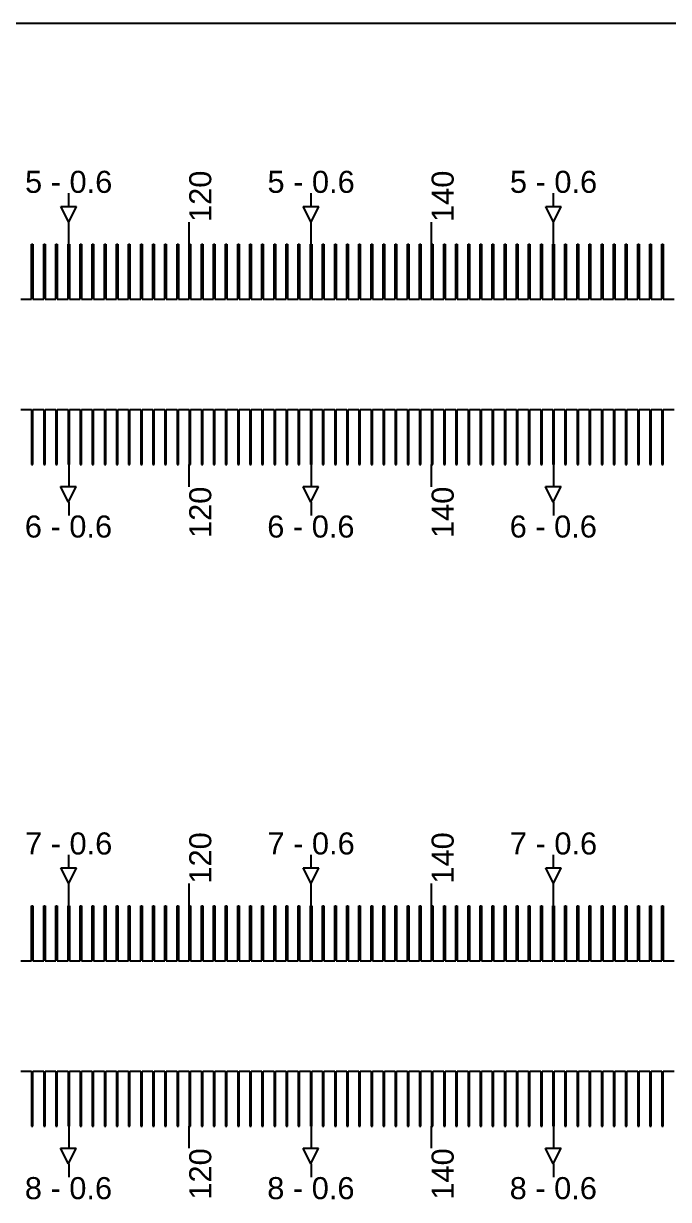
# Model space of a CAD drawing. Extents: x -119394 to 128420, y 74496 to 185496.
# Drawn here: x 44415 to 44708, y 112263 to 112796 of the extents above; entities that cross this region are included whole.
import ezdxf

# ---------------------------------------------------------------- set-up
doc = ezdxf.new("R2010")
doc.units = 13
doc.layers.add('CL - Label-1', color=120, linetype='Continuous')
doc.layers.add('CL - Label-2', color=132, linetype='Continuous')
doc.layers.add('CL - Sub-Micro', color=7, linetype='Continuous', true_color=0x47d1ff)
doc.styles.get("Standard").update_dxf_attribs({"font": 'arial.ttf'})

msp = doc.modelspace()

# ---------------------------------------------------------------- linework, layer by layer
for p, q in [((46680.29, 112795.86), (38030.29, 112795.86)), ((44435.59, 112712.94), (44435.59, 112718.94)), ((44545.59, 112712.94), (44545.59, 112718.94)), ((44655.59, 112712.94), (44655.59, 112718.94)), ((44435.59, 112695.86), (44435.59, 112705.86)), ((44490.29, 112695.86), (44490.29, 112705.86)), ((44545.59, 112695.86), (44545.59, 112705.86)), ((44600.29, 112695.86), (44600.29, 112705.86)), ((44655.59, 112695.86), (44655.59, 112705.86)), ((44435.59, 112595.86), (44435.59, 112585.86)), ((44490.29, 112585.86), (44490.29, 112595.86)), ((44545.59, 112595.86), (44545.59, 112585.86)), ((44600.29, 112585.86), (44600.29, 112595.86)), ((44655.59, 112595.86), (44655.59, 112585.86)), ((44435.59, 112578.79), (44435.59, 112572.79)), ((44545.59, 112578.79), (44545.59, 112572.79)), ((44655.59, 112578.79), (44655.59, 112572.79)), ((44435.59, 112412.94), (44435.59, 112418.94)), ((44545.59, 112412.94), (44545.59, 112418.94)), ((44655.59, 112412.94), (44655.59, 112418.94)), ((44435.59, 112395.86), (44435.59, 112405.86)), ((44490.29, 112395.86), (44490.29, 112405.86)), ((44545.59, 112395.86), (44545.59, 112405.86)), ((44600.29, 112395.86), (44600.29, 112405.86)), ((44655.59, 112395.86), (44655.59, 112405.86)), ((44435.59, 112295.86), (44435.59, 112285.86)), ((44490.29, 112285.86), (44490.29, 112295.86)), ((44545.59, 112295.86), (44545.59, 112285.86)), ((44600.29, 112285.86), (44600.29, 112295.86)), ((44655.59, 112295.86), (44655.59, 112285.86)), ((44435.59, 112278.79), (44435.59, 112272.79)), ((44545.59, 112278.79), (44545.59, 112272.79)), ((44655.59, 112278.79), (44655.59, 112272.79))]:
    msp.add_line(p, q)
at = {"layer": 'CL - Label-2'}
for p, q in [((44435.59, 112705.86), (44432.05, 112712.96)), ((44432.05, 112712.96), (44439.12, 112712.96)), ((44435.59, 112705.86), (44439.12, 112712.96)), ((44545.59, 112705.86), (44542.05, 112712.96)), ((44542.05, 112712.96), (44549.12, 112712.96)), ((44545.59, 112705.86), (44549.12, 112712.96)), ((44655.59, 112705.86), (44652.05, 112712.96)), ((44652.05, 112712.96), (44659.12, 112712.96)), ((44655.59, 112705.86), (44659.12, 112712.96)), ((44435.49, 112578.79), (44431.95, 112585.89)), ((44431.95, 112585.89), (44439.02, 112585.89)), ((44435.49, 112578.79), (44439.02, 112585.89)), ((44545.49, 112578.79), (44541.95, 112585.89)), ((44541.95, 112585.89), (44549.02, 112585.89)), ((44545.49, 112578.79), (44549.02, 112585.89)), ((44655.49, 112578.79), (44651.95, 112585.89)), ((44651.95, 112585.89), (44659.02, 112585.89)), ((44655.49, 112578.79), (44659.02, 112585.89)), ((44435.59, 112405.86), (44432.05, 112412.96)), ((44432.05, 112412.96), (44439.12, 112412.96)), ((44435.59, 112405.86), (44439.12, 112412.96)), ((44545.59, 112405.86), (44542.05, 112412.96)), ((44542.05, 112412.96), (44549.12, 112412.96)), ((44545.59, 112405.86), (44549.12, 112412.96)), ((44655.59, 112405.86), (44652.05, 112412.96)), ((44652.05, 112412.96), (44659.12, 112412.96)), ((44655.59, 112405.86), (44659.12, 112412.96)), ((44435.49, 112278.79), (44431.95, 112285.89)), ((44431.95, 112285.89), (44439.02, 112285.89)), ((44435.49, 112278.79), (44439.02, 112285.89)), ((44545.49, 112278.79), (44541.95, 112285.89)), ((44541.95, 112285.89), (44549.02, 112285.89)), ((44545.49, 112278.79), (44549.02, 112285.89)), ((44655.49, 112278.79), (44651.95, 112285.89)), ((44651.95, 112285.89), (44659.02, 112285.89)), ((44655.49, 112278.79), (44659.02, 112285.89))]:
    msp.add_line(p, q, dxfattribs=at)
at = {"layer": 'CL - Sub-Micro'}
for p, q in [((44418.79, 112670.86), (44418.79, 112695.86)), ((44418.79, 112695.86), (44419.39, 112695.86)), ((44419.39, 112695.86), (44419.39, 112670.86)), ((44424.29, 112670.86), (44424.29, 112695.86)), ((44424.29, 112695.86), (44424.89, 112695.86)), ((44424.89, 112695.86), (44424.89, 112670.86)), ((44429.79, 112670.86), (44429.79, 112695.86)), ((44429.79, 112695.86), (44430.39, 112695.86)), ((44430.39, 112695.86), (44430.39, 112670.86)), ((44435.29, 112670.86), (44435.29, 112695.86)), ((44435.29, 112695.86), (44435.89, 112695.86)), ((44435.89, 112695.86), (44435.89, 112670.86)), ((44440.79, 112670.86), (44440.79, 112695.86)), ((44440.79, 112695.86), (44441.39, 112695.86)), ((44441.39, 112695.86), (44441.39, 112670.86)), ((44446.29, 112670.86), (44446.29, 112695.86)), ((44446.29, 112695.86), (44446.89, 112695.86)), ((44446.89, 112695.86), (44446.89, 112670.86)), ((44451.79, 112670.86), (44451.79, 112695.86)), ((44451.79, 112695.86), (44452.39, 112695.86)), ((44452.39, 112695.86), (44452.39, 112670.86)), ((44457.29, 112670.86), (44457.29, 112695.86)), ((44457.29, 112695.86), (44457.89, 112695.86)), ((44457.89, 112695.86), (44457.89, 112670.86)), ((44462.79, 112670.86), (44462.79, 112695.86)), ((44462.79, 112695.86), (44463.39, 112695.86)), ((44463.39, 112695.86), (44463.39, 112670.86)), ((44468.29, 112670.86), (44468.29, 112695.86)), ((44468.29, 112695.86), (44468.89, 112695.86)), ((44468.89, 112695.86), (44468.89, 112670.86)), ((44473.79, 112670.86), (44473.79, 112695.86)), ((44473.79, 112695.86), (44474.39, 112695.86)), ((44474.39, 112695.86), (44474.39, 112670.86)), ((44479.29, 112670.86), (44479.29, 112695.86)), ((44479.29, 112695.86), (44479.89, 112695.86)), ((44479.89, 112695.86), (44479.89, 112670.86)), ((44484.79, 112670.86), (44484.79, 112695.86)), ((44484.79, 112695.86), (44485.39, 112695.86)), ((44485.39, 112695.86), (44485.39, 112670.86)), ((44490.29, 112670.86), (44490.29, 112695.86)), ((44490.29, 112695.86), (44490.89, 112695.86)), ((44490.89, 112695.86), (44490.89, 112670.86)), ((44495.79, 112670.86), (44495.79, 112695.86)), ((44495.79, 112695.86), (44496.39, 112695.86)), ((44496.39, 112695.86), (44496.39, 112670.86)), ((44501.29, 112670.86), (44501.29, 112695.86)), ((44501.29, 112695.86), (44501.89, 112695.86)), ((44501.89, 112695.86), (44501.89, 112670.86)), ((44506.79, 112670.86), (44506.79, 112695.86)), ((44506.79, 112695.86), (44507.39, 112695.86)), ((44507.39, 112695.86), (44507.39, 112670.86)), ((44512.29, 112670.86), (44512.29, 112695.86)), ((44512.29, 112695.86), (44512.89, 112695.86)), ((44512.89, 112695.86), (44512.89, 112670.86)), ((44517.79, 112670.86), (44517.79, 112695.86)), ((44517.79, 112695.86), (44518.39, 112695.86)), ((44518.39, 112695.86), (44518.39, 112670.86)), ((44523.29, 112670.86), (44523.29, 112695.86)), ((44523.29, 112695.86), (44523.89, 112695.86)), ((44523.89, 112695.86), (44523.89, 112670.86)), ((44528.79, 112670.86), (44528.79, 112695.86)), ((44528.79, 112695.86), (44529.39, 112695.86)), ((44529.39, 112695.86), (44529.39, 112670.86)), ((44534.29, 112670.86), (44534.29, 112695.86)), ((44534.29, 112695.86), (44534.89, 112695.86)), ((44534.89, 112695.86), (44534.89, 112670.86)), ((44539.79, 112670.86), (44539.79, 112695.86)), ((44539.79, 112695.86), (44540.39, 112695.86)), ((44540.39, 112695.86), (44540.39, 112670.86)), ((44545.29, 112670.86), (44545.29, 112695.86)), ((44545.29, 112695.86), (44545.89, 112695.86)), ((44545.89, 112695.86), (44545.89, 112670.86)), ((44550.79, 112670.86), (44550.79, 112695.86)), ((44550.79, 112695.86), (44551.39, 112695.86)), ((44551.39, 112695.86), (44551.39, 112670.86)), ((44556.29, 112670.86), (44556.29, 112695.86)), ((44556.29, 112695.86), (44556.89, 112695.86)), ((44556.89, 112695.86), (44556.89, 112670.86)), ((44561.79, 112670.86), (44561.79, 112695.86)), ((44561.79, 112695.86), (44562.39, 112695.86)), ((44562.39, 112695.86), (44562.39, 112670.86)), ((44567.29, 112670.86), (44567.29, 112695.86)), ((44567.29, 112695.86), (44567.89, 112695.86)), ((44567.89, 112695.86), (44567.89, 112670.86)), ((44572.79, 112670.86), (44572.79, 112695.86)), ((44572.79, 112695.86), (44573.39, 112695.86)), ((44573.39, 112695.86), (44573.39, 112670.86)), ((44578.29, 112670.86), (44578.29, 112695.86)), ((44578.29, 112695.86), (44578.89, 112695.86)), ((44578.89, 112695.86), (44578.89, 112670.86)), ((44583.79, 112670.86), (44583.79, 112695.86)), ((44583.79, 112695.86), (44584.39, 112695.86)), ((44584.39, 112695.86), (44584.39, 112670.86)), ((44589.29, 112670.86), (44589.29, 112695.86)), ((44589.29, 112695.86), (44589.89, 112695.86)), ((44589.89, 112695.86), (44589.89, 112670.86)), ((44594.79, 112670.86), (44594.79, 112695.86)), ((44594.79, 112695.86), (44595.39, 112695.86)), ((44595.39, 112695.86), (44595.39, 112670.86)), ((44600.29, 112670.86), (44600.29, 112695.86)), ((44600.29, 112695.86), (44600.89, 112695.86)), ((44600.89, 112695.86), (44600.89, 112670.86)), ((44605.79, 112670.86), (44605.79, 112695.86)), ((44605.79, 112695.86), (44606.39, 112695.86)), ((44606.39, 112695.86), (44606.39, 112670.86)), ((44611.29, 112670.86), (44611.29, 112695.86)), ((44611.29, 112695.86), (44611.89, 112695.86)), ((44611.89, 112695.86), (44611.89, 112670.86)), ((44616.79, 112670.86), (44616.79, 112695.86)), ((44616.79, 112695.86), (44617.39, 112695.86)), ((44617.39, 112695.86), (44617.39, 112670.86)), ((44622.29, 112670.86), (44622.29, 112695.86)), ((44622.29, 112695.86), (44622.89, 112695.86)), ((44622.89, 112695.86), (44622.89, 112670.86)), ((44627.79, 112670.86), (44627.79, 112695.86)), ((44627.79, 112695.86), (44628.39, 112695.86)), ((44628.39, 112695.86), (44628.39, 112670.86)), ((44633.29, 112670.86), (44633.29, 112695.86)), ((44633.29, 112695.86), (44633.89, 112695.86)), ((44633.89, 112695.86), (44633.89, 112670.86)), ((44638.79, 112670.86), (44638.79, 112695.86)), ((44638.79, 112695.86), (44639.39, 112695.86)), ((44639.39, 112695.86), (44639.39, 112670.86)), ((44644.29, 112670.86), (44644.29, 112695.86)), ((44644.29, 112695.86), (44644.89, 112695.86)), ((44644.89, 112695.86), (44644.89, 112670.86)), ((44649.79, 112670.86), (44649.79, 112695.86)), ((44649.79, 112695.86), (44650.39, 112695.86)), ((44650.39, 112695.86), (44650.39, 112670.86)), ((44655.29, 112670.86), (44655.29, 112695.86)), ((44655.29, 112695.86), (44655.89, 112695.86)), ((44655.89, 112695.86), (44655.89, 112670.86)), ((44660.79, 112670.86), (44660.79, 112695.86)), ((44660.79, 112695.86), (44661.39, 112695.86)), ((44661.39, 112695.86), (44661.39, 112670.86)), ((44666.29, 112670.86), (44666.29, 112695.86)), ((44666.29, 112695.86), (44666.89, 112695.86)), ((44666.89, 112695.86), (44666.89, 112670.86)), ((44671.79, 112670.86), (44671.79, 112695.86)), ((44671.79, 112695.86), (44672.39, 112695.86)), ((44672.39, 112695.86), (44672.39, 112670.86)), ((44677.29, 112670.86), (44677.29, 112695.86)), ((44677.29, 112695.86), (44677.89, 112695.86)), ((44677.89, 112695.86), (44677.89, 112670.86)), ((44682.79, 112670.86), (44682.79, 112695.86)), ((44682.79, 112695.86), (44683.39, 112695.86)), ((44683.39, 112695.86), (44683.39, 112670.86)), ((44688.29, 112670.86), (44688.29, 112695.86)), ((44688.29, 112695.86), (44688.89, 112695.86)), ((44688.89, 112695.86), (44688.89, 112670.86)), ((44693.79, 112670.86), (44693.79, 112695.86)), ((44693.79, 112695.86), (44694.39, 112695.86)), ((44694.39, 112695.86), (44694.39, 112670.86)), ((44699.29, 112670.86), (44699.29, 112695.86)), ((44699.29, 112695.86), (44699.89, 112695.86)), ((44699.89, 112695.86), (44699.89, 112670.86)), ((44704.79, 112670.86), (44704.79, 112695.86)), ((44704.79, 112695.86), (44705.39, 112695.86)), ((44705.39, 112695.86), (44705.39, 112670.86)), ((44413.89, 112670.86), (44418.79, 112670.86)), ((44419.39, 112670.86), (44424.29, 112670.86)), ((44424.89, 112670.86), (44429.79, 112670.86)), ((44430.39, 112670.86), (44435.29, 112670.86)), ((44435.89, 112670.86), (44440.79, 112670.86)), ((44441.39, 112670.86), (44446.29, 112670.86)), ((44446.89, 112670.86), (44451.79, 112670.86)), ((44452.39, 112670.86), (44457.29, 112670.86)), ((44457.89, 112670.86), (44462.79, 112670.86)), ((44463.39, 112670.86), (44468.29, 112670.86)), ((44468.89, 112670.86), (44473.79, 112670.86)), ((44474.39, 112670.86), (44479.29, 112670.86)), ((44479.89, 112670.86), (44484.79, 112670.86)), ((44485.39, 112670.86), (44490.29, 112670.86)), ((44490.89, 112670.86), (44495.79, 112670.86)), ((44496.39, 112670.86), (44501.29, 112670.86)), ((44501.89, 112670.86), (44506.79, 112670.86)), ((44507.39, 112670.86), (44512.29, 112670.86)), ((44512.89, 112670.86), (44517.79, 112670.86)), ((44518.39, 112670.86), (44523.29, 112670.86)), ((44523.89, 112670.86), (44528.79, 112670.86)), ((44529.39, 112670.86), (44534.29, 112670.86)), ((44534.89, 112670.86), (44539.79, 112670.86)), ((44540.39, 112670.86), (44545.29, 112670.86)), ((44545.89, 112670.86), (44550.79, 112670.86)), ((44551.39, 112670.86), (44556.29, 112670.86)), ((44556.89, 112670.86), (44561.79, 112670.86)), ((44562.39, 112670.86), (44567.29, 112670.86)), ((44567.89, 112670.86), (44572.79, 112670.86)), ((44573.39, 112670.86), (44578.29, 112670.86)), ((44578.89, 112670.86), (44583.79, 112670.86)), ((44584.39, 112670.86), (44589.29, 112670.86)), ((44589.89, 112670.86), (44594.79, 112670.86)), ((44595.39, 112670.86), (44600.29, 112670.86)), ((44600.89, 112670.86), (44605.79, 112670.86)), ((44606.39, 112670.86), (44611.29, 112670.86)), ((44611.89, 112670.86), (44616.79, 112670.86)), ((44617.39, 112670.86), (44622.29, 112670.86)), ((44622.89, 112670.86), (44627.79, 112670.86)), ((44628.39, 112670.86), (44633.29, 112670.86)), ((44633.89, 112670.86), (44638.79, 112670.86)), ((44639.39, 112670.86), (44644.29, 112670.86)), ((44644.89, 112670.86), (44649.79, 112670.86)), ((44650.39, 112670.86), (44655.29, 112670.86)), ((44655.89, 112670.86), (44660.79, 112670.86)), ((44661.39, 112670.86), (44666.29, 112670.86)), ((44666.89, 112670.86), (44671.79, 112670.86)), ((44672.39, 112670.86), (44677.29, 112670.86)), ((44677.89, 112670.86), (44682.79, 112670.86)), ((44683.39, 112670.86), (44688.29, 112670.86)), ((44688.89, 112670.86), (44693.79, 112670.86)), ((44694.39, 112670.86), (44699.29, 112670.86)), ((44699.89, 112670.86), (44704.79, 112670.86)), ((44705.39, 112670.86), (44710.29, 112670.86)), ((44413.89, 112620.86), (44418.79, 112620.86)), ((44418.79, 112620.86), (44418.79, 112595.86)), ((44419.39, 112595.86), (44419.39, 112620.86)), ((44419.39, 112620.86), (44424.29, 112620.86)), ((44424.29, 112620.86), (44424.29, 112595.86)), ((44424.89, 112595.86), (44424.89, 112620.86)), ((44424.89, 112620.86), (44429.79, 112620.86)), ((44429.79, 112620.86), (44429.79, 112595.86)), ((44430.39, 112595.86), (44430.39, 112620.86)), ((44430.39, 112620.86), (44435.29, 112620.86)), ((44435.29, 112620.86), (44435.29, 112595.86)), ((44435.89, 112595.86), (44435.89, 112620.86)), ((44435.89, 112620.86), (44440.79, 112620.86)), ((44440.79, 112620.86), (44440.79, 112595.86)), ((44441.39, 112595.86), (44441.39, 112620.86)), ((44441.39, 112620.86), (44446.29, 112620.86)), ((44446.29, 112620.86), (44446.29, 112595.86)), ((44446.89, 112595.86), (44446.89, 112620.86)), ((44446.89, 112620.86), (44451.79, 112620.86)), ((44451.79, 112620.86), (44451.79, 112595.86)), ((44452.39, 112595.86), (44452.39, 112620.86)), ((44452.39, 112620.86), (44457.29, 112620.86)), ((44457.29, 112620.86), (44457.29, 112595.86)), ((44457.89, 112595.86), (44457.89, 112620.86)), ((44457.89, 112620.86), (44462.79, 112620.86)), ((44462.79, 112620.86), (44462.79, 112595.86)), ((44463.39, 112595.86), (44463.39, 112620.86)), ((44463.39, 112620.86), (44468.29, 112620.86)), ((44468.29, 112620.86), (44468.29, 112595.86)), ((44468.89, 112595.86), (44468.89, 112620.86)), ((44468.89, 112620.86), (44473.79, 112620.86)), ((44473.79, 112620.86), (44473.79, 112595.86)), ((44474.39, 112595.86), (44474.39, 112620.86)), ((44474.39, 112620.86), (44479.29, 112620.86)), ((44479.29, 112620.86), (44479.29, 112595.86)), ((44479.89, 112595.86), (44479.89, 112620.86)), ((44479.89, 112620.86), (44484.79, 112620.86)), ((44484.79, 112620.86), (44484.79, 112595.86)), ((44485.39, 112595.86), (44485.39, 112620.86)), ((44485.39, 112620.86), (44490.29, 112620.86)), ((44490.29, 112620.86), (44490.29, 112595.86)), ((44490.89, 112595.86), (44490.89, 112620.86)), ((44490.89, 112620.86), (44495.79, 112620.86)), ((44495.79, 112620.86), (44495.79, 112595.86)), ((44496.39, 112595.86), (44496.39, 112620.86)), ((44496.39, 112620.86), (44501.29, 112620.86)), ((44501.29, 112620.86), (44501.29, 112595.86)), ((44501.89, 112595.86), (44501.89, 112620.86)), ((44501.89, 112620.86), (44506.79, 112620.86)), ((44506.79, 112620.86), (44506.79, 112595.86)), ((44507.39, 112595.86), (44507.39, 112620.86)), ((44507.39, 112620.86), (44512.29, 112620.86)), ((44512.29, 112620.86), (44512.29, 112595.86)), ((44512.89, 112595.86), (44512.89, 112620.86)), ((44512.89, 112620.86), (44517.79, 112620.86)), ((44517.79, 112620.86), (44517.79, 112595.86)), ((44518.39, 112595.86), (44518.39, 112620.86)), ((44518.39, 112620.86), (44523.29, 112620.86)), ((44523.29, 112620.86), (44523.29, 112595.86)), ((44523.89, 112595.86), (44523.89, 112620.86)), ((44523.89, 112620.86), (44528.79, 112620.86)), ((44528.79, 112620.86), (44528.79, 112595.86)), ((44529.39, 112595.86), (44529.39, 112620.86)), ((44529.39, 112620.86), (44534.29, 112620.86)), ((44534.29, 112620.86), (44534.29, 112595.86)), ((44534.89, 112595.86), (44534.89, 112620.86)), ((44534.89, 112620.86), (44539.79, 112620.86)), ((44539.79, 112620.86), (44539.79, 112595.86)), ((44540.39, 112595.86), (44540.39, 112620.86)), ((44540.39, 112620.86), (44545.29, 112620.86)), ((44545.29, 112620.86), (44545.29, 112595.86)), ((44545.89, 112595.86), (44545.89, 112620.86)), ((44545.89, 112620.86), (44550.79, 112620.86)), ((44550.79, 112620.86), (44550.79, 112595.86)), ((44551.39, 112595.86), (44551.39, 112620.86)), ((44551.39, 112620.86), (44556.29, 112620.86)), ((44556.29, 112620.86), (44556.29, 112595.86)), ((44556.89, 112595.86), (44556.89, 112620.86)), ((44556.89, 112620.86), (44561.79, 112620.86)), ((44561.79, 112620.86), (44561.79, 112595.86)), ((44562.39, 112595.86), (44562.39, 112620.86)), ((44562.39, 112620.86), (44567.29, 112620.86)), ((44567.29, 112620.86), (44567.29, 112595.86)), ((44567.89, 112595.86), (44567.89, 112620.86)), ((44567.89, 112620.86), (44572.79, 112620.86)), ((44572.79, 112620.86), (44572.79, 112595.86)), ((44573.39, 112595.86), (44573.39, 112620.86)), ((44573.39, 112620.86), (44578.29, 112620.86)), ((44578.29, 112620.86), (44578.29, 112595.86)), ((44578.89, 112595.86), (44578.89, 112620.86)), ((44578.89, 112620.86), (44583.79, 112620.86)), ((44583.79, 112620.86), (44583.79, 112595.86)), ((44584.39, 112595.86), (44584.39, 112620.86)), ((44584.39, 112620.86), (44589.29, 112620.86)), ((44589.29, 112620.86), (44589.29, 112595.86)), ((44589.89, 112595.86), (44589.89, 112620.86)), ((44589.89, 112620.86), (44594.79, 112620.86)), ((44594.79, 112620.86), (44594.79, 112595.86)), ((44595.39, 112595.86), (44595.39, 112620.86)), ((44595.39, 112620.86), (44600.29, 112620.86)), ((44600.29, 112620.86), (44600.29, 112595.86)), ((44600.89, 112595.86), (44600.89, 112620.86)), ((44600.89, 112620.86), (44605.79, 112620.86)), ((44605.79, 112620.86), (44605.79, 112595.86)), ((44606.39, 112595.86), (44606.39, 112620.86)), ((44606.39, 112620.86), (44611.29, 112620.86)), ((44611.29, 112620.86), (44611.29, 112595.86)), ((44611.89, 112595.86), (44611.89, 112620.86)), ((44611.89, 112620.86), (44616.79, 112620.86)), ((44616.79, 112620.86), (44616.79, 112595.86)), ((44617.39, 112595.86), (44617.39, 112620.86)), ((44617.39, 112620.86), (44622.29, 112620.86)), ((44622.29, 112620.86), (44622.29, 112595.86)), ((44622.89, 112595.86), (44622.89, 112620.86)), ((44622.89, 112620.86), (44627.79, 112620.86)), ((44627.79, 112620.86), (44627.79, 112595.86)), ((44628.39, 112595.86), (44628.39, 112620.86)), ((44628.39, 112620.86), (44633.29, 112620.86)), ((44633.29, 112620.86), (44633.29, 112595.86)), ((44633.89, 112595.86), (44633.89, 112620.86)), ((44633.89, 112620.86), (44638.79, 112620.86)), ((44638.79, 112620.86), (44638.79, 112595.86)), ((44639.39, 112595.86), (44639.39, 112620.86)), ((44639.39, 112620.86), (44644.29, 112620.86)), ((44644.29, 112620.86), (44644.29, 112595.86)), ((44644.89, 112595.86), (44644.89, 112620.86)), ((44644.89, 112620.86), (44649.79, 112620.86)), ((44649.79, 112620.86), (44649.79, 112595.86)), ((44650.39, 112595.86), (44650.39, 112620.86)), ((44650.39, 112620.86), (44655.29, 112620.86)), ((44655.29, 112620.86), (44655.29, 112595.86)), ((44655.89, 112595.86), (44655.89, 112620.86)), ((44655.89, 112620.86), (44660.79, 112620.86)), ((44660.79, 112620.86), (44660.79, 112595.86)), ((44661.39, 112595.86), (44661.39, 112620.86)), ((44661.39, 112620.86), (44666.29, 112620.86)), ((44666.29, 112620.86), (44666.29, 112595.86)), ((44666.89, 112595.86), (44666.89, 112620.86)), ((44666.89, 112620.86), (44671.79, 112620.86)), ((44671.79, 112620.86), (44671.79, 112595.86)), ((44672.39, 112595.86), (44672.39, 112620.86)), ((44672.39, 112620.86), (44677.29, 112620.86)), ((44677.29, 112620.86), (44677.29, 112595.86)), ((44677.89, 112595.86), (44677.89, 112620.86)), ((44677.89, 112620.86), (44682.79, 112620.86)), ((44682.79, 112620.86), (44682.79, 112595.86)), ((44683.39, 112595.86), (44683.39, 112620.86)), ((44683.39, 112620.86), (44688.29, 112620.86)), ((44688.29, 112620.86), (44688.29, 112595.86)), ((44688.89, 112595.86), (44688.89, 112620.86)), ((44688.89, 112620.86), (44693.79, 112620.86)), ((44693.79, 112620.86), (44693.79, 112595.86)), ((44694.39, 112595.86), (44694.39, 112620.86)), ((44694.39, 112620.86), (44699.29, 112620.86)), ((44699.29, 112620.86), (44699.29, 112595.86)), ((44699.89, 112595.86), (44699.89, 112620.86)), ((44699.89, 112620.86), (44704.79, 112620.86)), ((44704.79, 112620.86), (44704.79, 112595.86)), ((44705.39, 112595.86), (44705.39, 112620.86)), ((44705.39, 112620.86), (44710.29, 112620.86)), ((44418.79, 112595.86), (44419.39, 112595.86)), ((44424.29, 112595.86), (44424.89, 112595.86)), ((44429.79, 112595.86), (44430.39, 112595.86)), ((44435.29, 112595.86), (44435.89, 112595.86)), ((44440.79, 112595.86), (44441.39, 112595.86)), ((44446.29, 112595.86), (44446.89, 112595.86)), ((44451.79, 112595.86), (44452.39, 112595.86)), ((44457.29, 112595.86), (44457.89, 112595.86)), ((44462.79, 112595.86), (44463.39, 112595.86)), ((44468.29, 112595.86), (44468.89, 112595.86)), ((44473.79, 112595.86), (44474.39, 112595.86)), ((44479.29, 112595.86), (44479.89, 112595.86)), ((44484.79, 112595.86), (44485.39, 112595.86)), ((44490.29, 112595.86), (44490.89, 112595.86)), ((44495.79, 112595.86), (44496.39, 112595.86)), ((44501.29, 112595.86), (44501.89, 112595.86)), ((44506.79, 112595.86), (44507.39, 112595.86)), ((44512.29, 112595.86), (44512.89, 112595.86)), ((44517.79, 112595.86), (44518.39, 112595.86)), ((44523.29, 112595.86), (44523.89, 112595.86)), ((44528.79, 112595.86), (44529.39, 112595.86)), ((44534.29, 112595.86), (44534.89, 112595.86)), ((44539.79, 112595.86), (44540.39, 112595.86)), ((44545.29, 112595.86), (44545.89, 112595.86)), ((44550.79, 112595.86), (44551.39, 112595.86)), ((44556.29, 112595.86), (44556.89, 112595.86)), ((44561.79, 112595.86), (44562.39, 112595.86)), ((44567.29, 112595.86), (44567.89, 112595.86)), ((44572.79, 112595.86), (44573.39, 112595.86)), ((44578.29, 112595.86), (44578.89, 112595.86)), ((44583.79, 112595.86), (44584.39, 112595.86)), ((44589.29, 112595.86), (44589.89, 112595.86)), ((44594.79, 112595.86), (44595.39, 112595.86)), ((44600.29, 112595.86), (44600.89, 112595.86)), ((44605.79, 112595.86), (44606.39, 112595.86)), ((44611.29, 112595.86), (44611.89, 112595.86)), ((44616.79, 112595.86), (44617.39, 112595.86)), ((44622.29, 112595.86), (44622.89, 112595.86)), ((44627.79, 112595.86), (44628.39, 112595.86)), ((44633.29, 112595.86), (44633.89, 112595.86)), ((44638.79, 112595.86), (44639.39, 112595.86)), ((44644.29, 112595.86), (44644.89, 112595.86)), ((44649.79, 112595.86), (44650.39, 112595.86)), ((44655.29, 112595.86), (44655.89, 112595.86)), ((44660.79, 112595.86), (44661.39, 112595.86)), ((44666.29, 112595.86), (44666.89, 112595.86)), ((44671.79, 112595.86), (44672.39, 112595.86)), ((44677.29, 112595.86), (44677.89, 112595.86)), ((44682.79, 112595.86), (44683.39, 112595.86)), ((44688.29, 112595.86), (44688.89, 112595.86)), ((44693.79, 112595.86), (44694.39, 112595.86)), ((44699.29, 112595.86), (44699.89, 112595.86)), ((44704.79, 112595.86), (44705.39, 112595.86)), ((44418.79, 112370.86), (44418.79, 112395.86)), ((44418.79, 112395.86), (44419.39, 112395.86)), ((44419.39, 112395.86), (44419.39, 112370.86)), ((44424.29, 112370.86), (44424.29, 112395.86)), ((44424.29, 112395.86), (44424.89, 112395.86)), ((44424.89, 112395.86), (44424.89, 112370.86)), ((44429.79, 112370.86), (44429.79, 112395.86)), ((44429.79, 112395.86), (44430.39, 112395.86)), ((44430.39, 112395.86), (44430.39, 112370.86)), ((44435.29, 112370.86), (44435.29, 112395.86)), ((44435.29, 112395.86), (44435.89, 112395.86)), ((44435.89, 112395.86), (44435.89, 112370.86)), ((44440.79, 112370.86), (44440.79, 112395.86)), ((44440.79, 112395.86), (44441.39, 112395.86)), ((44441.39, 112395.86), (44441.39, 112370.86)), ((44446.29, 112370.86), (44446.29, 112395.86)), ((44446.29, 112395.86), (44446.89, 112395.86)), ((44446.89, 112395.86), (44446.89, 112370.86)), ((44451.79, 112370.86), (44451.79, 112395.86)), ((44451.79, 112395.86), (44452.39, 112395.86)), ((44452.39, 112395.86), (44452.39, 112370.86)), ((44457.29, 112370.86), (44457.29, 112395.86)), ((44457.29, 112395.86), (44457.89, 112395.86)), ((44457.89, 112395.86), (44457.89, 112370.86)), ((44462.79, 112370.86), (44462.79, 112395.86)), ((44462.79, 112395.86), (44463.39, 112395.86)), ((44463.39, 112395.86), (44463.39, 112370.86)), ((44468.29, 112370.86), (44468.29, 112395.86)), ((44468.29, 112395.86), (44468.89, 112395.86)), ((44468.89, 112395.86), (44468.89, 112370.86)), ((44473.79, 112370.86), (44473.79, 112395.86)), ((44473.79, 112395.86), (44474.39, 112395.86)), ((44474.39, 112395.86), (44474.39, 112370.86)), ((44479.29, 112370.86), (44479.29, 112395.86)), ((44479.29, 112395.86), (44479.89, 112395.86)), ((44479.89, 112395.86), (44479.89, 112370.86)), ((44484.79, 112370.86), (44484.79, 112395.86)), ((44484.79, 112395.86), (44485.39, 112395.86)), ((44485.39, 112395.86), (44485.39, 112370.86)), ((44490.29, 112370.86), (44490.29, 112395.86)), ((44490.29, 112395.86), (44490.89, 112395.86)), ((44490.89, 112395.86), (44490.89, 112370.86)), ((44495.79, 112370.86), (44495.79, 112395.86)), ((44495.79, 112395.86), (44496.39, 112395.86)), ((44496.39, 112395.86), (44496.39, 112370.86)), ((44501.29, 112370.86), (44501.29, 112395.86)), ((44501.29, 112395.86), (44501.89, 112395.86)), ((44501.89, 112395.86), (44501.89, 112370.86)), ((44506.79, 112370.86), (44506.79, 112395.86)), ((44506.79, 112395.86), (44507.39, 112395.86)), ((44507.39, 112395.86), (44507.39, 112370.86)), ((44512.29, 112370.86), (44512.29, 112395.86)), ((44512.29, 112395.86), (44512.89, 112395.86)), ((44512.89, 112395.86), (44512.89, 112370.86)), ((44517.79, 112370.86), (44517.79, 112395.86)), ((44517.79, 112395.86), (44518.39, 112395.86)), ((44518.39, 112395.86), (44518.39, 112370.86)), ((44523.29, 112370.86), (44523.29, 112395.86)), ((44523.29, 112395.86), (44523.89, 112395.86)), ((44523.89, 112395.86), (44523.89, 112370.86)), ((44528.79, 112370.86), (44528.79, 112395.86)), ((44528.79, 112395.86), (44529.39, 112395.86)), ((44529.39, 112395.86), (44529.39, 112370.86)), ((44534.29, 112370.86), (44534.29, 112395.86)), ((44534.29, 112395.86), (44534.89, 112395.86)), ((44534.89, 112395.86), (44534.89, 112370.86)), ((44539.79, 112370.86), (44539.79, 112395.86)), ((44539.79, 112395.86), (44540.39, 112395.86)), ((44540.39, 112395.86), (44540.39, 112370.86)), ((44545.29, 112370.86), (44545.29, 112395.86)), ((44545.29, 112395.86), (44545.89, 112395.86)), ((44545.89, 112395.86), (44545.89, 112370.86)), ((44550.79, 112370.86), (44550.79, 112395.86)), ((44550.79, 112395.86), (44551.39, 112395.86)), ((44551.39, 112395.86), (44551.39, 112370.86)), ((44556.29, 112370.86), (44556.29, 112395.86)), ((44556.29, 112395.86), (44556.89, 112395.86)), ((44556.89, 112395.86), (44556.89, 112370.86)), ((44561.79, 112370.86), (44561.79, 112395.86)), ((44561.79, 112395.86), (44562.39, 112395.86)), ((44562.39, 112395.86), (44562.39, 112370.86)), ((44567.29, 112370.86), (44567.29, 112395.86)), ((44567.29, 112395.86), (44567.89, 112395.86)), ((44567.89, 112395.86), (44567.89, 112370.86)), ((44572.79, 112370.86), (44572.79, 112395.86)), ((44572.79, 112395.86), (44573.39, 112395.86)), ((44573.39, 112395.86), (44573.39, 112370.86)), ((44578.29, 112370.86), (44578.29, 112395.86)), ((44578.29, 112395.86), (44578.89, 112395.86)), ((44578.89, 112395.86), (44578.89, 112370.86)), ((44583.79, 112370.86), (44583.79, 112395.86)), ((44583.79, 112395.86), (44584.39, 112395.86)), ((44584.39, 112395.86), (44584.39, 112370.86)), ((44589.29, 112370.86), (44589.29, 112395.86)), ((44589.29, 112395.86), (44589.89, 112395.86)), ((44589.89, 112395.86), (44589.89, 112370.86)), ((44594.79, 112370.86), (44594.79, 112395.86)), ((44594.79, 112395.86), (44595.39, 112395.86)), ((44595.39, 112395.86), (44595.39, 112370.86)), ((44600.29, 112370.86), (44600.29, 112395.86)), ((44600.29, 112395.86), (44600.89, 112395.86)), ((44600.89, 112395.86), (44600.89, 112370.86)), ((44605.79, 112370.86), (44605.79, 112395.86)), ((44605.79, 112395.86), (44606.39, 112395.86)), ((44606.39, 112395.86), (44606.39, 112370.86)), ((44611.29, 112370.86), (44611.29, 112395.86)), ((44611.29, 112395.86), (44611.89, 112395.86)), ((44611.89, 112395.86), (44611.89, 112370.86)), ((44616.79, 112370.86), (44616.79, 112395.86)), ((44616.79, 112395.86), (44617.39, 112395.86)), ((44617.39, 112395.86), (44617.39, 112370.86)), ((44622.29, 112370.86), (44622.29, 112395.86)), ((44622.29, 112395.86), (44622.89, 112395.86)), ((44622.89, 112395.86), (44622.89, 112370.86)), ((44627.79, 112370.86), (44627.79, 112395.86)), ((44627.79, 112395.86), (44628.39, 112395.86)), ((44628.39, 112395.86), (44628.39, 112370.86)), ((44633.29, 112370.86), (44633.29, 112395.86)), ((44633.29, 112395.86), (44633.89, 112395.86)), ((44633.89, 112395.86), (44633.89, 112370.86)), ((44638.79, 112370.86), (44638.79, 112395.86)), ((44638.79, 112395.86), (44639.39, 112395.86)), ((44639.39, 112395.86), (44639.39, 112370.86)), ((44644.29, 112370.86), (44644.29, 112395.86)), ((44644.29, 112395.86), (44644.89, 112395.86)), ((44644.89, 112395.86), (44644.89, 112370.86)), ((44649.79, 112370.86), (44649.79, 112395.86)), ((44649.79, 112395.86), (44650.39, 112395.86)), ((44650.39, 112395.86), (44650.39, 112370.86)), ((44655.29, 112370.86), (44655.29, 112395.86)), ((44655.29, 112395.86), (44655.89, 112395.86)), ((44655.89, 112395.86), (44655.89, 112370.86)), ((44660.79, 112370.86), (44660.79, 112395.86)), ((44660.79, 112395.86), (44661.39, 112395.86)), ((44661.39, 112395.86), (44661.39, 112370.86)), ((44666.29, 112370.86), (44666.29, 112395.86)), ((44666.29, 112395.86), (44666.89, 112395.86)), ((44666.89, 112395.86), (44666.89, 112370.86)), ((44671.79, 112370.86), (44671.79, 112395.86)), ((44671.79, 112395.86), (44672.39, 112395.86)), ((44672.39, 112395.86), (44672.39, 112370.86)), ((44677.29, 112370.86), (44677.29, 112395.86)), ((44677.29, 112395.86), (44677.89, 112395.86)), ((44677.89, 112395.86), (44677.89, 112370.86)), ((44682.79, 112370.86), (44682.79, 112395.86)), ((44682.79, 112395.86), (44683.39, 112395.86)), ((44683.39, 112395.86), (44683.39, 112370.86)), ((44688.29, 112370.86), (44688.29, 112395.86)), ((44688.29, 112395.86), (44688.89, 112395.86)), ((44688.89, 112395.86), (44688.89, 112370.86)), ((44693.79, 112370.86), (44693.79, 112395.86)), ((44693.79, 112395.86), (44694.39, 112395.86)), ((44694.39, 112395.86), (44694.39, 112370.86)), ((44699.29, 112370.86), (44699.29, 112395.86)), ((44699.29, 112395.86), (44699.89, 112395.86)), ((44699.89, 112395.86), (44699.89, 112370.86)), ((44704.79, 112370.86), (44704.79, 112395.86)), ((44704.79, 112395.86), (44705.39, 112395.86)), ((44705.39, 112395.86), (44705.39, 112370.86)), ((44413.89, 112370.86), (44418.79, 112370.86)), ((44419.39, 112370.86), (44424.29, 112370.86)), ((44424.89, 112370.86), (44429.79, 112370.86)), ((44430.39, 112370.86), (44435.29, 112370.86)), ((44435.89, 112370.86), (44440.79, 112370.86)), ((44441.39, 112370.86), (44446.29, 112370.86)), ((44446.89, 112370.86), (44451.79, 112370.86)), ((44452.39, 112370.86), (44457.29, 112370.86)), ((44457.89, 112370.86), (44462.79, 112370.86)), ((44463.39, 112370.86), (44468.29, 112370.86)), ((44468.89, 112370.86), (44473.79, 112370.86)), ((44474.39, 112370.86), (44479.29, 112370.86)), ((44479.89, 112370.86), (44484.79, 112370.86)), ((44485.39, 112370.86), (44490.29, 112370.86)), ((44490.89, 112370.86), (44495.79, 112370.86)), ((44496.39, 112370.86), (44501.29, 112370.86)), ((44501.89, 112370.86), (44506.79, 112370.86)), ((44507.39, 112370.86), (44512.29, 112370.86)), ((44512.89, 112370.86), (44517.79, 112370.86)), ((44518.39, 112370.86), (44523.29, 112370.86)), ((44523.89, 112370.86), (44528.79, 112370.86)), ((44529.39, 112370.86), (44534.29, 112370.86)), ((44534.89, 112370.86), (44539.79, 112370.86)), ((44540.39, 112370.86), (44545.29, 112370.86)), ((44545.89, 112370.86), (44550.79, 112370.86)), ((44551.39, 112370.86), (44556.29, 112370.86)), ((44556.89, 112370.86), (44561.79, 112370.86)), ((44562.39, 112370.86), (44567.29, 112370.86)), ((44567.89, 112370.86), (44572.79, 112370.86)), ((44573.39, 112370.86), (44578.29, 112370.86)), ((44578.89, 112370.86), (44583.79, 112370.86)), ((44584.39, 112370.86), (44589.29, 112370.86)), ((44589.89, 112370.86), (44594.79, 112370.86)), ((44595.39, 112370.86), (44600.29, 112370.86)), ((44600.89, 112370.86), (44605.79, 112370.86)), ((44606.39, 112370.86), (44611.29, 112370.86)), ((44611.89, 112370.86), (44616.79, 112370.86)), ((44617.39, 112370.86), (44622.29, 112370.86)), ((44622.89, 112370.86), (44627.79, 112370.86)), ((44628.39, 112370.86), (44633.29, 112370.86)), ((44633.89, 112370.86), (44638.79, 112370.86)), ((44639.39, 112370.86), (44644.29, 112370.86)), ((44644.89, 112370.86), (44649.79, 112370.86)), ((44650.39, 112370.86), (44655.29, 112370.86)), ((44655.89, 112370.86), (44660.79, 112370.86)), ((44661.39, 112370.86), (44666.29, 112370.86)), ((44666.89, 112370.86), (44671.79, 112370.86)), ((44672.39, 112370.86), (44677.29, 112370.86)), ((44677.89, 112370.86), (44682.79, 112370.86)), ((44683.39, 112370.86), (44688.29, 112370.86)), ((44688.89, 112370.86), (44693.79, 112370.86)), ((44694.39, 112370.86), (44699.29, 112370.86)), ((44699.89, 112370.86), (44704.79, 112370.86)), ((44705.39, 112370.86), (44710.29, 112370.86)), ((44413.89, 112320.86), (44418.79, 112320.86)), ((44418.79, 112320.86), (44418.79, 112295.86)), ((44419.39, 112295.86), (44419.39, 112320.86)), ((44419.39, 112320.86), (44424.29, 112320.86)), ((44424.29, 112320.86), (44424.29, 112295.86)), ((44424.89, 112295.86), (44424.89, 112320.86)), ((44424.89, 112320.86), (44429.79, 112320.86)), ((44429.79, 112320.86), (44429.79, 112295.86)), ((44430.39, 112295.86), (44430.39, 112320.86)), ((44430.39, 112320.86), (44435.29, 112320.86)), ((44435.29, 112320.86), (44435.29, 112295.86)), ((44435.89, 112295.86), (44435.89, 112320.86)), ((44435.89, 112320.86), (44440.79, 112320.86)), ((44440.79, 112320.86), (44440.79, 112295.86)), ((44441.39, 112295.86), (44441.39, 112320.86)), ((44441.39, 112320.86), (44446.29, 112320.86)), ((44446.29, 112320.86), (44446.29, 112295.86)), ((44446.89, 112295.86), (44446.89, 112320.86)), ((44446.89, 112320.86), (44451.79, 112320.86)), ((44451.79, 112320.86), (44451.79, 112295.86)), ((44452.39, 112295.86), (44452.39, 112320.86)), ((44452.39, 112320.86), (44457.29, 112320.86)), ((44457.29, 112320.86), (44457.29, 112295.86)), ((44457.89, 112295.86), (44457.89, 112320.86)), ((44457.89, 112320.86), (44462.79, 112320.86)), ((44462.79, 112320.86), (44462.79, 112295.86)), ((44463.39, 112295.86), (44463.39, 112320.86)), ((44463.39, 112320.86), (44468.29, 112320.86)), ((44468.29, 112320.86), (44468.29, 112295.86)), ((44468.89, 112295.86), (44468.89, 112320.86)), ((44468.89, 112320.86), (44473.79, 112320.86)), ((44473.79, 112320.86), (44473.79, 112295.86)), ((44474.39, 112295.86), (44474.39, 112320.86)), ((44474.39, 112320.86), (44479.29, 112320.86)), ((44479.29, 112320.86), (44479.29, 112295.86)), ((44479.89, 112295.86), (44479.89, 112320.86)), ((44479.89, 112320.86), (44484.79, 112320.86)), ((44484.79, 112320.86), (44484.79, 112295.86)), ((44485.39, 112295.86), (44485.39, 112320.86)), ((44485.39, 112320.86), (44490.29, 112320.86)), ((44490.29, 112320.86), (44490.29, 112295.86)), ((44490.89, 112295.86), (44490.89, 112320.86)), ((44490.89, 112320.86), (44495.79, 112320.86)), ((44495.79, 112320.86), (44495.79, 112295.86)), ((44496.39, 112295.86), (44496.39, 112320.86)), ((44496.39, 112320.86), (44501.29, 112320.86)), ((44501.29, 112320.86), (44501.29, 112295.86)), ((44501.89, 112295.86), (44501.89, 112320.86)), ((44501.89, 112320.86), (44506.79, 112320.86)), ((44506.79, 112320.86), (44506.79, 112295.86)), ((44507.39, 112295.86), (44507.39, 112320.86)), ((44507.39, 112320.86), (44512.29, 112320.86)), ((44512.29, 112320.86), (44512.29, 112295.86)), ((44512.89, 112295.86), (44512.89, 112320.86)), ((44512.89, 112320.86), (44517.79, 112320.86)), ((44517.79, 112320.86), (44517.79, 112295.86)), ((44518.39, 112295.86), (44518.39, 112320.86)), ((44518.39, 112320.86), (44523.29, 112320.86)), ((44523.29, 112320.86), (44523.29, 112295.86)), ((44523.89, 112295.86), (44523.89, 112320.86)), ((44523.89, 112320.86), (44528.79, 112320.86)), ((44528.79, 112320.86), (44528.79, 112295.86)), ((44529.39, 112295.86), (44529.39, 112320.86)), ((44529.39, 112320.86), (44534.29, 112320.86)), ((44534.29, 112320.86), (44534.29, 112295.86)), ((44534.89, 112295.86), (44534.89, 112320.86)), ((44534.89, 112320.86), (44539.79, 112320.86)), ((44539.79, 112320.86), (44539.79, 112295.86)), ((44540.39, 112295.86), (44540.39, 112320.86)), ((44540.39, 112320.86), (44545.29, 112320.86)), ((44545.29, 112320.86), (44545.29, 112295.86)), ((44545.89, 112295.86), (44545.89, 112320.86)), ((44545.89, 112320.86), (44550.79, 112320.86)), ((44550.79, 112320.86), (44550.79, 112295.86)), ((44551.39, 112295.86), (44551.39, 112320.86)), ((44551.39, 112320.86), (44556.29, 112320.86)), ((44556.29, 112320.86), (44556.29, 112295.86)), ((44556.89, 112295.86), (44556.89, 112320.86)), ((44556.89, 112320.86), (44561.79, 112320.86)), ((44561.79, 112320.86), (44561.79, 112295.86)), ((44562.39, 112295.86), (44562.39, 112320.86)), ((44562.39, 112320.86), (44567.29, 112320.86)), ((44567.29, 112320.86), (44567.29, 112295.86)), ((44567.89, 112295.86), (44567.89, 112320.86)), ((44567.89, 112320.86), (44572.79, 112320.86)), ((44572.79, 112320.86), (44572.79, 112295.86)), ((44573.39, 112295.86), (44573.39, 112320.86)), ((44573.39, 112320.86), (44578.29, 112320.86)), ((44578.29, 112320.86), (44578.29, 112295.86)), ((44578.89, 112295.86), (44578.89, 112320.86)), ((44578.89, 112320.86), (44583.79, 112320.86)), ((44583.79, 112320.86), (44583.79, 112295.86)), ((44584.39, 112295.86), (44584.39, 112320.86)), ((44584.39, 112320.86), (44589.29, 112320.86)), ((44589.29, 112320.86), (44589.29, 112295.86)), ((44589.89, 112295.86), (44589.89, 112320.86)), ((44589.89, 112320.86), (44594.79, 112320.86)), ((44594.79, 112320.86), (44594.79, 112295.86)), ((44595.39, 112295.86), (44595.39, 112320.86)), ((44595.39, 112320.86), (44600.29, 112320.86)), ((44600.29, 112320.86), (44600.29, 112295.86)), ((44600.89, 112295.86), (44600.89, 112320.86)), ((44600.89, 112320.86), (44605.79, 112320.86)), ((44605.79, 112320.86), (44605.79, 112295.86)), ((44606.39, 112295.86), (44606.39, 112320.86)), ((44606.39, 112320.86), (44611.29, 112320.86)), ((44611.29, 112320.86), (44611.29, 112295.86)), ((44611.89, 112295.86), (44611.89, 112320.86)), ((44611.89, 112320.86), (44616.79, 112320.86)), ((44616.79, 112320.86), (44616.79, 112295.86)), ((44617.39, 112295.86), (44617.39, 112320.86)), ((44617.39, 112320.86), (44622.29, 112320.86)), ((44622.29, 112320.86), (44622.29, 112295.86)), ((44622.89, 112295.86), (44622.89, 112320.86)), ((44622.89, 112320.86), (44627.79, 112320.86)), ((44627.79, 112320.86), (44627.79, 112295.86)), ((44628.39, 112295.86), (44628.39, 112320.86)), ((44628.39, 112320.86), (44633.29, 112320.86)), ((44633.29, 112320.86), (44633.29, 112295.86)), ((44633.89, 112295.86), (44633.89, 112320.86)), ((44633.89, 112320.86), (44638.79, 112320.86)), ((44638.79, 112320.86), (44638.79, 112295.86)), ((44639.39, 112295.86), (44639.39, 112320.86)), ((44639.39, 112320.86), (44644.29, 112320.86)), ((44644.29, 112320.86), (44644.29, 112295.86)), ((44644.89, 112295.86), (44644.89, 112320.86)), ((44644.89, 112320.86), (44649.79, 112320.86)), ((44649.79, 112320.86), (44649.79, 112295.86)), ((44650.39, 112295.86), (44650.39, 112320.86)), ((44650.39, 112320.86), (44655.29, 112320.86)), ((44655.29, 112320.86), (44655.29, 112295.86)), ((44655.89, 112295.86), (44655.89, 112320.86)), ((44655.89, 112320.86), (44660.79, 112320.86)), ((44660.79, 112320.86), (44660.79, 112295.86)), ((44661.39, 112295.86), (44661.39, 112320.86)), ((44661.39, 112320.86), (44666.29, 112320.86)), ((44666.29, 112320.86), (44666.29, 112295.86)), ((44666.89, 112295.86), (44666.89, 112320.86)), ((44666.89, 112320.86), (44671.79, 112320.86)), ((44671.79, 112320.86), (44671.79, 112295.86)), ((44672.39, 112295.86), (44672.39, 112320.86)), ((44672.39, 112320.86), (44677.29, 112320.86)), ((44677.29, 112320.86), (44677.29, 112295.86)), ((44677.89, 112295.86), (44677.89, 112320.86)), ((44677.89, 112320.86), (44682.79, 112320.86)), ((44682.79, 112320.86), (44682.79, 112295.86)), ((44683.39, 112295.86), (44683.39, 112320.86)), ((44683.39, 112320.86), (44688.29, 112320.86)), ((44688.29, 112320.86), (44688.29, 112295.86)), ((44688.89, 112295.86), (44688.89, 112320.86)), ((44688.89, 112320.86), (44693.79, 112320.86)), ((44693.79, 112320.86), (44693.79, 112295.86)), ((44694.39, 112295.86), (44694.39, 112320.86)), ((44694.39, 112320.86), (44699.29, 112320.86)), ((44699.29, 112320.86), (44699.29, 112295.86)), ((44699.89, 112295.86), (44699.89, 112320.86)), ((44699.89, 112320.86), (44704.79, 112320.86)), ((44704.79, 112320.86), (44704.79, 112295.86)), ((44705.39, 112295.86), (44705.39, 112320.86)), ((44705.39, 112320.86), (44710.29, 112320.86)), ((44418.79, 112295.86), (44419.39, 112295.86)), ((44424.29, 112295.86), (44424.89, 112295.86)), ((44429.79, 112295.86), (44430.39, 112295.86)), ((44435.29, 112295.86), (44435.89, 112295.86)), ((44440.79, 112295.86), (44441.39, 112295.86)), ((44446.29, 112295.86), (44446.89, 112295.86)), ((44451.79, 112295.86), (44452.39, 112295.86)), ((44457.29, 112295.86), (44457.89, 112295.86)), ((44462.79, 112295.86), (44463.39, 112295.86)), ((44468.29, 112295.86), (44468.89, 112295.86)), ((44473.79, 112295.86), (44474.39, 112295.86)), ((44479.29, 112295.86), (44479.89, 112295.86)), ((44484.79, 112295.86), (44485.39, 112295.86)), ((44490.29, 112295.86), (44490.89, 112295.86)), ((44495.79, 112295.86), (44496.39, 112295.86)), ((44501.29, 112295.86), (44501.89, 112295.86)), ((44506.79, 112295.86), (44507.39, 112295.86)), ((44512.29, 112295.86), (44512.89, 112295.86)), ((44517.79, 112295.86), (44518.39, 112295.86)), ((44523.29, 112295.86), (44523.89, 112295.86)), ((44528.79, 112295.86), (44529.39, 112295.86)), ((44534.29, 112295.86), (44534.89, 112295.86)), ((44539.79, 112295.86), (44540.39, 112295.86)), ((44545.29, 112295.86), (44545.89, 112295.86)), ((44550.79, 112295.86), (44551.39, 112295.86)), ((44556.29, 112295.86), (44556.89, 112295.86)), ((44561.79, 112295.86), (44562.39, 112295.86)), ((44567.29, 112295.86), (44567.89, 112295.86)), ((44572.79, 112295.86), (44573.39, 112295.86)), ((44578.29, 112295.86), (44578.89, 112295.86)), ((44583.79, 112295.86), (44584.39, 112295.86)), ((44589.29, 112295.86), (44589.89, 112295.86)), ((44594.79, 112295.86), (44595.39, 112295.86)), ((44600.29, 112295.86), (44600.89, 112295.86)), ((44605.79, 112295.86), (44606.39, 112295.86)), ((44611.29, 112295.86), (44611.89, 112295.86)), ((44616.79, 112295.86), (44617.39, 112295.86)), ((44622.29, 112295.86), (44622.89, 112295.86)), ((44627.79, 112295.86), (44628.39, 112295.86)), ((44633.29, 112295.86), (44633.89, 112295.86)), ((44638.79, 112295.86), (44639.39, 112295.86)), ((44644.29, 112295.86), (44644.89, 112295.86)), ((44649.79, 112295.86), (44650.39, 112295.86)), ((44655.29, 112295.86), (44655.89, 112295.86)), ((44660.79, 112295.86), (44661.39, 112295.86)), ((44666.29, 112295.86), (44666.89, 112295.86)), ((44671.79, 112295.86), (44672.39, 112295.86)), ((44677.29, 112295.86), (44677.89, 112295.86)), ((44682.79, 112295.86), (44683.39, 112295.86)), ((44688.29, 112295.86), (44688.89, 112295.86)), ((44693.79, 112295.86), (44694.39, 112295.86)), ((44699.29, 112295.86), (44699.89, 112295.86)), ((44704.79, 112295.86), (44705.39, 112295.86))]:
    msp.add_line(p, q, dxfattribs=at)

# ---------------------------------------------------------------- texts
at = {"layer": 'CL - Label-1', "char_height": 10, "rotation": 90}
for s, insert, attachment_point in [('120', (44490.29, 112705.86), 1), ('140', (44600.29, 112705.86), 1), ('120', (44490.29, 112585.86), 3), ('140', (44600.29, 112585.86), 3), ('120', (44490.29, 112405.86), 1), ('140', (44600.29, 112405.86), 1), ('120', (44490.29, 112285.86), 3), ('140', (44600.29, 112285.86), 3)]:
    msp.add_mtext_dynamic_manual_height_columns(s, width=21.565, gutter_width=12.5, heights=[8.55], dxfattribs=dict(at, insert=insert, attachment_point=attachment_point))
at = {"layer": 'CL - Label-2', "char_height": 10}
for s, insert, attachment_point in [('5 - 0.6', (44435.59, 112718.94), 8), ('5 - 0.6', (44545.59, 112718.94), 8), ('5 - 0.6', (44655.59, 112718.94), 8), ('6 - 0.6', (44435.49, 112572.79), 2), ('6 - 0.6', (44545.49, 112572.79), 2), ('6 - 0.6', (44655.49, 112572.79), 2), ('7 - 0.6', (44435.59, 112418.94), 8), ('7 - 0.6', (44545.59, 112418.94), 8), ('7 - 0.6', (44655.59, 112418.94), 8), ('8 - 0.6', (44435.49, 112272.79), 2), ('8 - 0.6', (44545.49, 112272.79), 2), ('8 - 0.6', (44655.49, 112272.79), 2)]:
    msp.add_mtext_dynamic_manual_height_columns(s, width=52.3045, gutter_width=12.5, heights=[18.11], dxfattribs=dict(at, insert=insert, attachment_point=attachment_point))

doc.saveas('drawing.dxf')
